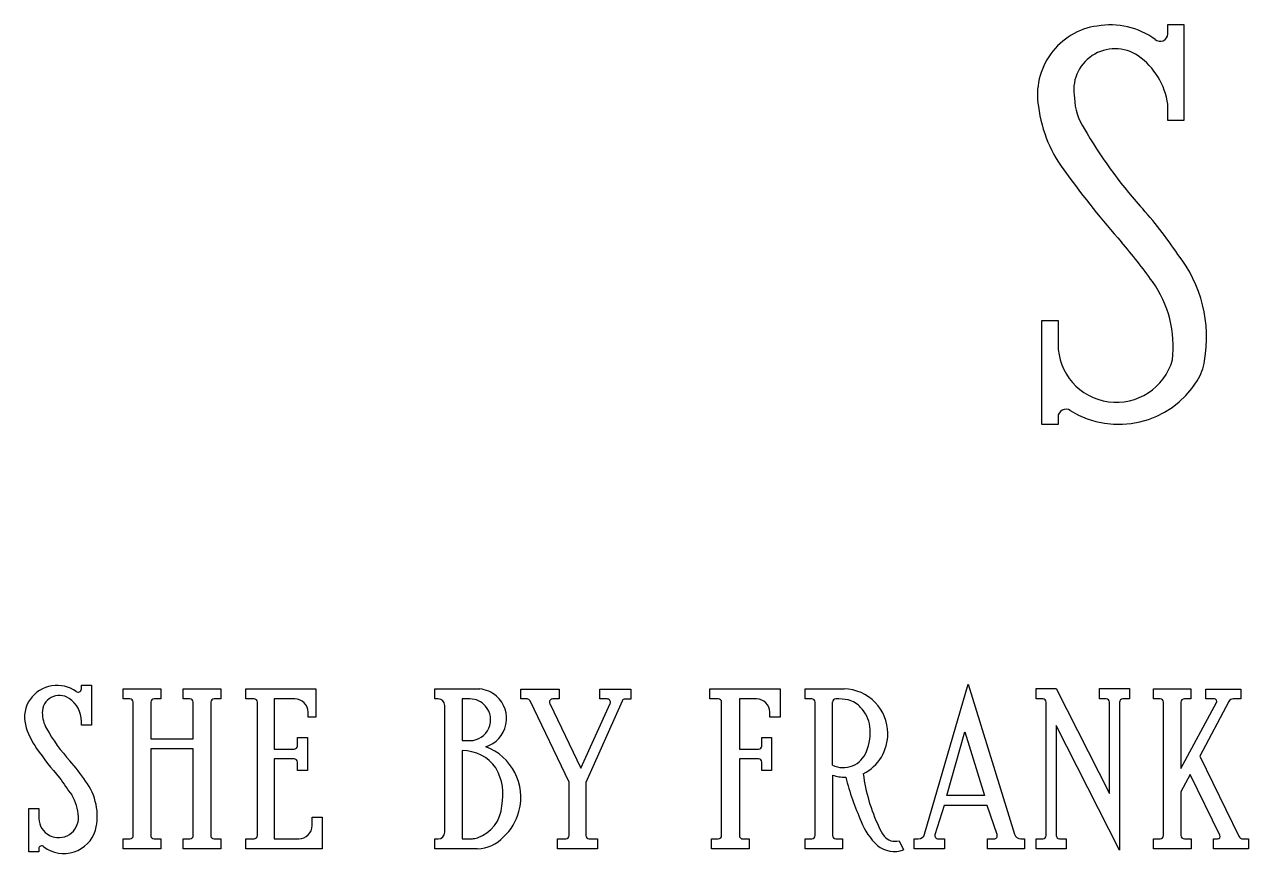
# Model space of a CAD drawing. Header units: metres. Extents: x -210 to 27, y -20 to 71.
# Drawn here: x -9.82 to -0.25, y 6.59 to 13.07 of the extents above; entities that cross this region are included whole.
import ezdxf

# ---------------------------------------------------------------- set-up
doc = ezdxf.new("R2010")
doc.units = ezdxf.units.M

msp = doc.modelspace()

# ---------------------------------------------------------------- linework, layer by layer
at = {"layer": 'MCD_Layer_0'}
for p, q in [((-0.882904, 12.9949), (-0.882904, 13.069)), ((-0.882904, 13.069), (-0.756904, 13.069)), ((-0.756904, 13.069), (-0.756904, 12.319)), ((-0.882904, 12.319), (-0.882904, 12.445)), ((-0.756904, 12.319), (-0.882904, 12.319)), ((-1.866904, 10.756), (-1.740904, 10.756)), ((-1.866904, 9.943), (-1.866904, 10.756)), ((-1.740904, 10.756), (-1.740904, 10.57)), ((-1.740904, 10), (-1.740904, 9.943)), ((-1.740904, 9.943), (-1.866904, 9.943)), ((-9.371068, 7.875), (-9.371068, 7.90375)), ((-9.371068, 7.90375), (-9.292818, 7.90375)), ((-9.292818, 7.90375), (-9.292818, 7.59125)), ((-9.043734, 7.875), (-8.751234, 7.875)), ((-9.043734, 7.796625), (-9.043734, 7.875)), ((-8.751234, 7.875), (-8.751234, 7.796625)), ((-8.575359, 7.875), (-8.282484, 7.875)), ((-8.575359, 7.796625), (-8.575359, 7.875)), ((-8.282484, 7.875), (-8.282484, 7.796625)), ((-8.087171, 7.7975), (-8.087171, 7.875)), ((-8.087171, 7.875), (-7.539671, 7.875)), ((-7.539671, 7.875), (-7.539671, 7.65375)), ((-6.609616, 7.796875), (-6.609616, 7.875)), ((-6.609616, 7.875), (-6.258366, 7.875)), ((-5.937896, 7.874688), (-5.637896, 7.874688)), ((-5.937896, 7.796938), (-5.937896, 7.874688)), ((-5.637896, 7.874688), (-5.637896, 7.796938)), ((-5.319146, 7.796938), (-5.319146, 7.874688)), ((-5.319146, 7.873625), (-5.077896, 7.873625)), ((-5.077896, 7.873625), (-5.077896, 7.795875)), ((-4.460089, 7.7975), (-4.460089, 7.875)), ((-4.460089, 7.875), (-3.912589, 7.875)), ((-3.912589, 7.875), (-3.912589, 7.65375)), ((-3.717375, 7.875), (-3.412375, 7.87475)), ((-3.717375, 7.796625), (-3.717375, 7.875)), ((-2.782748, 6.740625), (-2.443998, 7.91125)), ((-2.443998, 7.91125), (-2.081498, 6.739375)), ((-1.912555, 7.877375), (-1.755055, 7.877375)), ((-1.912555, 7.797125), (-1.912555, 7.877375)), ((-1.755055, 7.877375), (-1.338805, 7.057375)), ((-1.417555, 7.877375), (-1.182555, 7.877375)), ((-1.417555, 7.797125), (-1.417555, 7.877375)), ((-1.182555, 7.877375), (-1.182555, 7.797125)), ((-0.995464, 7.875), (-0.702589, 7.875)), ((-0.995464, 7.796625), (-0.995464, 7.875)), ((-0.702589, 7.875), (-0.702589, 7.796625)), ((-0.584964, 7.796875), (-0.584964, 7.8745)), ((-0.584964, 7.8745), (-0.311464, 7.8745)), ((-0.311464, 7.8745), (-0.311464, 7.796875)), ((-8.991609, 7.796625), (-9.043734, 7.796625)), ((-8.965359, 6.729375), (-8.965359, 7.771625)), ((-8.828984, 7.771625), (-8.828984, 7.484375)), ((-8.751234, 7.796625), (-8.802734, 7.796625)), ((-8.522859, 7.796625), (-8.575359, 7.796625)), ((-8.496609, 7.484375), (-8.496609, 7.771625)), ((-8.360234, 7.771625), (-8.360234, 6.729375)), ((-8.282484, 7.796625), (-8.333983, 7.796625)), ((-8.022171, 7.7975), (-8.087171, 7.7975)), ((-7.995921, 6.729375), (-7.995921, 7.7725)), ((-7.702296, 7.7975), (-7.865921, 7.7975)), ((-7.865921, 7.7975), (-7.865921, 7.404125)), ((-6.583366, 7.796875), (-6.609616, 7.796875)), ((-6.396366, 7.796625), (-6.396366, 7.47125)), ((-6.335366, 7.796625), (-6.396366, 7.796625)), ((-5.889146, 7.796938), (-5.937896, 7.796938)), ((-5.560396, 7.145938), (-5.865396, 7.781938)), ((-5.711646, 7.760688), (-5.467896, 7.255938)), ((-5.637896, 7.796938), (-5.687896, 7.796938)), ((-5.467896, 7.255938), (-5.240396, 7.760688)), ((-5.146646, 7.780875), (-5.429146, 7.144875)), ((-5.264146, 7.796938), (-5.319146, 7.796938)), ((-5.077896, 7.795875), (-5.122896, 7.795875)), ((-4.395089, 7.7975), (-4.460089, 7.7975)), ((-4.368839, 6.729375), (-4.368839, 7.7725)), ((-4.096214, 7.7975), (-4.230214, 7.7975)), ((-4.230214, 7.7975), (-4.230214, 7.404125)), ((-3.66525, 7.796625), (-3.717375, 7.796625)), ((-3.639, 6.729375), (-3.639, 7.771625)), ((-3.502625, 7.278875), (-3.502625, 7.771625)), ((-1.860055, 7.797125), (-1.912555, 7.797125)), ((-1.833805, 6.730375), (-1.833805, 7.770875)), ((-1.365055, 7.797125), (-1.417555, 7.797125)), ((-1.338805, 7.057375), (-1.338805, 7.770875)), ((-1.261305, 7.770875), (-1.261305, 6.614875)), ((-1.182555, 7.797125), (-1.235055, 7.797125)), ((-0.942964, 7.796625), (-0.995464, 7.796625)), ((-0.916714, 6.729375), (-0.916714, 7.771625)), ((-0.780339, 7.771625), (-0.780339, 7.2535)), ((-0.780339, 7.2535), (-0.502589, 7.768125)), ((-0.702589, 7.796625), (-0.754089, 7.796625)), ((-0.406339, 7.77625), (-0.633964, 7.35025)), ((-0.519714, 7.796875), (-0.584964, 7.796875)), ((-0.311464, 7.796875), (-0.371839, 7.796875)), ((-7.598546, 7.65375), (-7.598546, 7.6925)), ((-7.539671, 7.65375), (-7.598546, 7.65375)), ((-6.531741, 6.754375), (-6.531741, 7.745625)), ((-3.992464, 7.65375), (-3.992464, 7.6925)), ((-3.912589, 7.65375), (-3.992464, 7.65375)), ((-9.371068, 7.59125), (-9.371068, 7.621125)), ((-9.292818, 7.59125), (-9.371068, 7.59125)), ((-1.755055, 7.589875), (-1.755055, 6.730375)), ((-1.261305, 6.614875), (-1.755055, 7.589875)), ((-8.828984, 7.484375), (-8.496609, 7.484375)), ((-7.683296, 7.429125), (-7.683296, 7.495375)), ((-7.683296, 7.495375), (-7.605171, 7.495375)), ((-7.605171, 7.495375), (-7.605171, 7.2375)), ((-6.396366, 7.47125), (-6.333241, 7.47125)), ((-4.054089, 7.429125), (-4.054089, 7.495375)), ((-4.054089, 7.495375), (-3.978214, 7.495375)), ((-3.978214, 7.495375), (-3.978214, 7.2375)), ((-2.608998, 7.04125), (-2.467748, 7.54)), ((-2.467748, 7.54), (-2.316498, 7.04125)), ((-8.828984, 7.40625), (-8.828984, 6.729375)), ((-8.496609, 7.40625), (-8.828984, 7.40625)), ((-8.496609, 6.729375), (-8.496609, 7.40625)), ((-7.865921, 7.404125), (-7.709546, 7.404125)), ((-6.396366, 7.394), (-6.396366, 6.70375)), ((-4.230214, 7.404125), (-4.080339, 7.404125)), ((-7.709546, 7.32875), (-7.865921, 7.32875)), ((-7.865921, 7.32875), (-7.865921, 6.70375)), ((-7.683296, 7.2375), (-7.683296, 7.3025)), ((-4.080339, 7.32875), (-4.230214, 7.32875)), ((-4.230214, 7.32875), (-4.230214, 6.728625)), ((-4.054089, 7.2375), (-4.054089, 7.3025)), ((-0.633964, 7.35025), (-0.329089, 6.725125)), ((-7.605171, 7.2375), (-7.683296, 7.2375)), ((-3.978214, 7.2375), (-4.054089, 7.2375)), ((-3.502625, 7.202), (-3.502625, 6.729375)), ((-0.709089, 7.207375), (-0.780339, 7.072125)), ((-0.476964, 6.731125), (-0.709089, 7.207375)), ((-5.560396, 6.728813), (-5.560396, 7.145938)), ((-5.429146, 7.145938), (-5.429146, 6.728813)), ((-2.316498, 7.04125), (-2.608998, 7.04125)), ((-0.780339, 7.072125), (-0.780339, 6.729375)), ((-9.781193, 6.94), (-9.703318, 6.94)), ((-9.781193, 6.60125), (-9.781193, 6.94)), ((-9.703318, 6.94), (-9.703318, 6.8625)), ((-2.631498, 6.96375), (-2.702748, 6.735625)), ((-2.293998, 6.96375), (-2.631498, 6.96375)), ((-2.216498, 6.736875), (-2.293998, 6.96375)), ((-7.567671, 6.8075), (-7.567671, 6.8725)), ((-7.567671, 6.8725), (-7.488421, 6.8725)), ((-7.488421, 6.8725), (-7.488421, 6.625)), ((-9.043734, 6.703125), (-8.991609, 6.703125)), ((-9.043734, 6.625), (-9.043734, 6.703125)), ((-8.802734, 6.703125), (-8.750609, 6.703125)), ((-8.750609, 6.703125), (-8.750609, 6.625)), ((-8.574984, 6.703125), (-8.522859, 6.703125)), ((-8.574984, 6.625), (-8.574984, 6.703125)), ((-8.333983, 6.703125), (-8.281858, 6.703125)), ((-8.281858, 6.703125), (-8.281858, 6.625)), ((-8.087171, 6.625), (-8.087171, 6.703125)), ((-8.087171, 6.703125), (-8.022171, 6.703125)), ((-7.865921, 6.70375), (-7.672671, 6.70375)), ((-6.609616, 6.625), (-6.609616, 6.703125)), ((-6.609616, 6.703125), (-6.583366, 6.703125)), ((-6.396366, 6.70375), (-6.316491, 6.703875)), ((-5.650396, 6.624688), (-5.650396, 6.703813)), ((-5.650396, 6.703813), (-5.585396, 6.703813)), ((-5.404146, 6.703813), (-5.337896, 6.703813)), ((-5.337896, 6.703813), (-5.337896, 6.624688)), ((-4.447214, 6.625), (-4.447214, 6.703125)), ((-4.447214, 6.703125), (-4.395089, 6.703125)), ((-4.204089, 6.703125), (-4.154089, 6.703125)), ((-4.154089, 6.703125), (-4.154089, 6.625)), ((-3.717375, 6.703125), (-3.66525, 6.703125)), ((-3.717375, 6.625), (-3.717375, 6.703125)), ((-3.476375, 6.703125), (-3.42425, 6.703125)), ((-3.42425, 6.703125), (-3.42425, 6.625)), ((-2.863998, 6.703125), (-2.832748, 6.703125)), ((-2.863998, 6.625), (-2.863998, 6.703125)), ((-2.677748, 6.703125), (-2.628998, 6.703125)), ((-2.628998, 6.703125), (-2.628998, 6.625)), ((-2.291498, 6.625), (-2.291498, 6.703125)), ((-2.291498, 6.703125), (-2.241498, 6.703125)), ((-2.031498, 6.703125), (-2.003998, 6.703125)), ((-2.003998, 6.703125), (-2.003998, 6.625)), ((-1.912555, 6.704125), (-1.860055, 6.704125)), ((-1.912555, 6.625), (-1.912555, 6.704125)), ((-1.730055, 6.704125), (-1.67793, 6.704125)), ((-1.67793, 6.704125), (-1.67793, 6.625)), ((-0.995089, 6.703125), (-0.942964, 6.703125)), ((-0.995089, 6.625), (-0.995089, 6.703125)), ((-0.754089, 6.703125), (-0.701964, 6.703125)), ((-0.701964, 6.703125), (-0.701964, 6.625)), ((-0.526339, 6.703125), (-0.494464, 6.703125)), ((-0.526339, 6.625), (-0.526339, 6.703125)), ((-0.293964, 6.703125), (-0.252714, 6.703125)), ((-0.252714, 6.703125), (-0.252714, 6.625)), ((-9.703318, 6.60125), (-9.781193, 6.60125)), ((-9.703318, 6.625), (-9.703318, 6.60125)), ((-8.750609, 6.625), (-9.043734, 6.625)), ((-8.281858, 6.625), (-8.574984, 6.625)), ((-7.488421, 6.625), (-8.087171, 6.625)), ((-6.277616, 6.625), (-6.609616, 6.625)), ((-5.337896, 6.624688), (-5.650396, 6.624688)), ((-4.154089, 6.625), (-4.447214, 6.625)), ((-3.42425, 6.625), (-3.717375, 6.625)), ((-2.983125, 6.68825), (-2.948625, 6.6175)), ((-2.628998, 6.625), (-2.863998, 6.625)), ((-2.003998, 6.625), (-2.291498, 6.625)), ((-1.67793, 6.625), (-1.912555, 6.625)), ((-0.701964, 6.625), (-0.995089, 6.625)), ((-0.252714, 6.625), (-0.526339, 6.625))]:
    msp.add_line(p, q, dxfattribs=at)
for centre, radius, start, end in [((-1.359118, 12.519577), 0.542741, 98.026822, 189.821176), ((-1.333926, 12.462965), 0.602556, 54.252546, 99.647339), ((-0.942569, 12.996908), 0.059699, 228.78514, 358.072722), ((-1.295654, 12.556514), 0.322565, 55.705126, 191.355856), ((-1.436412, 12.366329), 0.559071, 8.089392, 54.769735), ((-1.15816, 12.506223), 0.453937, 181.669238, 213.451355), ((-0.834002, 12.563906), 1.068707, 187.36006, 218.186932), ((1.582011, 14.048976), 3.597554, 209.893377, 221.82328), ((3.923306, 15.941607), 6.902073, 215.810098, 221.501717), ((-3.635785, 9.373537), 3.408525, 33.846842, 41.903133), ((-4.523513, 8.540418), 4.328734, 35.579263, 40.784223), ((-1.629764, 10.622855), 1.049658, 349.890036, 38.201911), ((-1.720504, 10.5502), 0.879674, 353.262775, 35.337805), ((-1.285195, 10.571801), 0.455713, 180.226432, 344.105931), ((-1.024239, 10.507235), 0.433306, 329.005164, 350.886016), ((-1.265981, 10.666054), 0.722409, 238.363553, 328.080786), ((-1.679404, 10.000088), 0.0615, 55.87675, 180.082079), ((-9.567852, 7.653596), 0.247394, 97.715966, 193.343443), ((-9.558993, 7.651236), 0.251065, 54.252556, 99.64745), ((-9.39639, 7.874688), 0.025324, 231.026383, 0.706224), ((-6.279641, 7.645267), 0.230716, 48.946844, 84.709125), ((-3.416039, 7.533361), 0.341409, 43.587729, 89.38504), ((-9.543067, 7.691436), 0.133406, 55.40243, 181.207285), ((-9.577703, 7.626487), 0.206705, 358.513467, 57.722243), ((-8.990984, 7.771), 0.025633, 1.397495, 91.396916), ((-8.803358, 7.771), 0.025633, 88.603013, 178.602576), ((-8.522234, 7.771), 0.025633, 1.397495, 91.396916), ((-8.334608, 7.771), 0.025633, 88.602862, 178.602646), ((-8.021546, 7.771875), 0.025633, 1.397424, 91.396987), ((-7.705324, 7.690751), 0.106792, 0.938382, 88.375458), ((-6.583597, 7.745017), 0.051859, 0.671892, 89.745718), ((-6.332569, 7.640792), 0.155858, 40.252045, 91.028534), ((-6.279756, 7.644786), 0.231154, 287.014614, 49.003718), ((-5.888771, 7.77123), 0.025711, 24.612825, 90.836021), ((-5.689547, 7.772114), 0.024878, 86.195561, 207.340897), ((-5.262496, 7.772114), 0.024878, 332.659041, 93.8045), ((-5.123272, 7.770167), 0.025711, 89.163964, 155.387027), ((-4.394464, 7.771875), 0.025633, 1.397353, 91.397058), ((-4.099241, 7.690751), 0.106792, 0.938382, 88.375458), ((-3.664625, 7.771), 0.025633, 1.397495, 91.396916), ((-3.477, 7.771), 0.025633, 88.603013, 178.602576), ((-3.456677, 7.442816), 0.354357, 77.482628, 93.186619), ((-3.418769, 7.617146), 0.175956, 39.629699, 77.229803), ((-3.423198, 7.524097), 0.352985, 0.836433, 43.875706), ((-1.85943, 7.7715), 0.025633, 358.602926, 91.396993), ((-1.36443, 7.7715), 0.025633, 358.602996, 91.397004), ((-1.233493, 7.769312), 0.027857, 93.215743, 176.784257), ((-0.942339, 7.771), 0.025633, 1.397495, 91.396916), ((-0.754714, 7.771), 0.025633, 88.603013, 178.602576), ((-0.519679, 7.777421), 0.019454, 331.456937, 90.103669), ((-0.372041, 7.758047), 0.038829, 89.701057, 152.043243), ((-9.416404, 7.691592), 0.260056, 180.65376, 209.129725), ((-6.33674, 7.6344), 0.163187, 271.228582, 41.018653), ((-3.458901, 7.551881), 0.249715, 6.667634, 45.299134), ((-9.257098, 7.743641), 0.570762, 194.939451, 215.663314), ((-8.344034, 8.312064), 1.498964, 209.893345, 221.823384), ((-3.587173, 7.532076), 0.379449, 337.296818, 7.388969), ((-3.422194, 7.524845), 0.351971, 297.00494, 0.717114), ((-7.552963, 8.919861), 2.641331, 214.840753, 221.176043), ((-7.708921, 7.42975), 0.025633, 268.602796, 358.602963), ((-6.395886, 7.0709), 0.323101, 35.276993, 90.085209), ((-6.360644, 7.027843), 0.422851, 344.978855, 69.43607), ((-4.079714, 7.42975), 0.025633, 268.602717, 358.602962), ((-3.41974, 7.45627), 0.195803, 244.956354, 338.85098), ((-10.51814, 6.363943), 1.420268, 33.84699, 41.902995), ((-7.711109, 7.300937), 0.027856, 3.2156, 86.784319), ((-4.081901, 7.300937), 0.027856, 3.215597, 86.784403), ((-6.833877, 8.993407), 3.257937, 213.803305, 216.694673), ((-6.503329, 7.047812), 0.426343, 348.285626, 29.460944), ((-3.40564, 7.469172), 0.284231, 250.048816, 271.162177), ((-1.167076, 7.771994), 2.30867, 194.729516, 203.802462), ((-1.913917, 7.383934), 1.35947, 187.297586, 205.507788), ((-9.70421, 6.880011), 0.457508, 346.247721, 36.945799), ((-9.752514, 6.858958), 0.359238, 2.759075, 31.493659), ((-6.369952, 6.981079), 0.284777, 289.265442, 356.007166), ((-6.359587, 7.027249), 0.421676, 312.979134, 345.019499), ((-9.548442, 6.867954), 0.154972, 182.016916, 3.068592), ((-7.672226, 6.808307), 0.104558, 269.756155, 359.55768), ((-2.814449, 7.0178), 0.497675, 200.901285, 227.351178), ((-2.786839, 6.946826), 0.383852, 202.731576, 215.394077), ((-9.507896, 6.8485), 0.259828, 233.226725, 342.703745), ((-8.990984, 6.72875), 0.025633, 268.602868, 1.397132), ((-8.803359, 6.72875), 0.025633, 178.602799, 271.397201), ((-8.522234, 6.72875), 0.025633, 268.602868, 1.397132), ((-8.334609, 6.72875), 0.025633, 178.602732, 271.397349), ((-8.021546, 6.72875), 0.025633, 268.602799, 1.397201), ((-6.583596, 6.754983), 0.051859, 270.254229, 359.328067), ((-6.325272, 6.848451), 0.144842, 273.475623, 289.891392), ((-6.282704, 6.908256), 0.283302, 271.029081, 318.016276), ((-5.586021, 6.729438), 0.025633, 271.397233, 358.602746), ((-5.403521, 6.729438), 0.025633, 181.397254, 268.602767), ((-4.394464, 6.72875), 0.025633, 268.602731, 1.397269), ((-4.204804, 6.728525), 0.02541, 179.775011, 271.612191), ((-3.664625, 6.72875), 0.025633, 268.602868, 1.397132), ((-3.477, 6.72875), 0.025633, 178.602799, 271.397201), ((-3.013311, 6.796864), 0.112731, 219.935205, 285.531664), ((-2.831774, 6.75391), 0.050794, 268.901502, 344.838294), ((-2.677045, 6.729531), 0.026416, 166.662424, 268.474747), ((-2.240455, 6.728487), 0.025383, 267.644957, 19.297293), ((-2.032197, 6.754769), 0.051648, 197.340356, 270.775451), ((-1.85943, 6.72975), 0.025633, 268.602799, 1.397201), ((-1.72943, 6.72975), 0.025633, 178.602799, 268.602833), ((-0.942339, 6.72875), 0.025633, 268.602868, 1.397132), ((-0.754714, 6.72875), 0.025633, 178.602799, 271.397201), ((-0.494454, 6.722588), 0.019463, 269.971313, 26.017924), ((-0.293878, 6.742302), 0.039178, 206.005157, 269.8742), ((-9.680951, 6.626388), 0.022409, 38.619458, 183.551817), ((-3.020014, 6.813095), 0.208215, 230.795342, 290.051241)]:
    msp.add_arc(centre, radius, start, end, dxfattribs=at)

doc.saveas('drawing.dxf')
